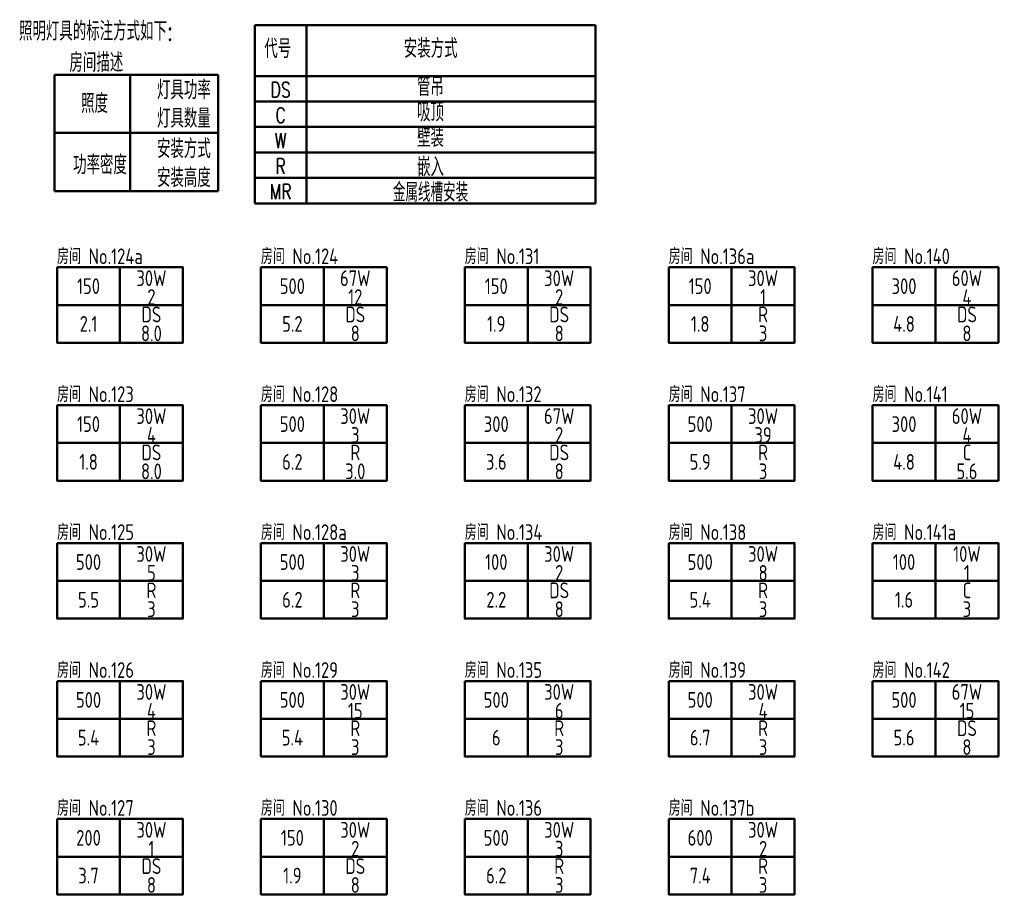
# Model space of a CAD drawing. Extents: x -621157 to 1764546, y -106808 to 741893.
# Drawn here: x -299515 to -283957, y 16659 to 30569 of the extents above; entities that cross this region are included whole.
import ezdxf
from ezdxf.enums import TextEntityAlignment as Align

# ---------------------------------------------------------------- set-up
doc = ezdxf.new("R2010")
doc.units = 0
doc.header["$LTSCALE"] = 1000
doc.header["$MEASUREMENT"] = 0
doc.layers.add('E-ANNO-TEXT', color=7, linetype='Continuous', lineweight=35)
doc.layers.add('LSE50-AB-E-221$0$E-ANNO-TEXT', color=7, linetype='Continuous', lineweight=35)
doc.styles.add('HZTXT', font='romans.shx', dxfattribs={"width": 0.8, "bigfont": 'hzdxc.shx'})
doc.styles.add('LSE50-AB-E-221$0$HZTXT', font='tssdeng.shx', dxfattribs={"bigfont": 'tssdchn.shx'})

msp = doc.modelspace()

# ---------------------------------------------------------------- linework, layer by layer
at = {"layer": 'E-ANNO-TEXT', "color": 3}
for p, q in [((-295774, 30481, 16800), (-295774, 27646, 16800)), ((-295774, 30481, 16800), (-290363, 30481, 16800)), ((-294956, 30481, 16800), (-294956, 27646, 16800)), ((-290363, 30481, 16800), (-290363, 27646, 16800)), ((-298958, 29692), (-298958, 27842)), ((-298958, 29692), (-296358, 29692)), ((-297758, 29692), (-297758, 27842)), ((-296358, 29692), (-296358, 27842)), ((-295774, 29671, 16800), (-290363, 29671, 16800)), ((-295774, 29266, 16800), (-290363, 29266, 16800)), ((-295774, 28861, 16800), (-290363, 28861, 16800)), ((-298958, 28767), (-296358, 28767)), ((-295774, 28456, 16800), (-290363, 28456, 16800)), ((-295774, 28051, 16800), (-290363, 28051, 16800)), ((-298958, 27842), (-296358, 27842)), ((-295774, 27646, 16800), (-290363, 27646, 16800))]:
    msp.add_line(p, q, dxfattribs=at)
at = {"layer": 'LSE50-AB-E-221$0$E-ANNO-TEXT'}
for p, q in [((-297919, 25430, 11779), (-297919, 26630, 11779)), ((-294679, 25430, 11779), (-294679, 26630, 11779)), ((-291438, 25430, 11779), (-291438, 26630, 11779)), ((-288197, 25430, 11779), (-288197, 26630, 11779)), ((-284957, 25430, 11779), (-284957, 26630, 11779)), ((-298919, 26030, 11779), (-296919, 26030, 11779)), ((-295679, 26030, 11779), (-293679, 26030, 11779)), ((-292438, 26030, 11779), (-290438, 26030, 11779)), ((-289197, 26030, 11779), (-287197, 26030, 11779)), ((-285957, 26030, 11779), (-283957, 26030, 11779)), ((-297919, 23237, 11779), (-297919, 24437, 11779)), ((-294679, 23237, 11779), (-294679, 24437, 11779)), ((-291438, 23237, 11779), (-291438, 24437, 11779)), ((-288197, 23237, 11779), (-288197, 24437, 11779)), ((-284957, 23237, 11779), (-284957, 24437, 11779)), ((-298919, 23837, 11779), (-296919, 23837, 11779)), ((-295679, 23837, 11779), (-293679, 23837, 11779)), ((-292438, 23837, 11779), (-290438, 23837, 11779)), ((-289197, 23837, 11779), (-287197, 23837, 11779)), ((-285957, 23837, 11779), (-283957, 23837, 11779)), ((-297919, 21044, 11779), (-297919, 22244, 11779)), ((-294679, 21044, 11779), (-294679, 22244, 11779)), ((-291438, 21044, 11779), (-291438, 22244, 11779)), ((-288197, 21044, 11779), (-288197, 22244, 11779)), ((-284957, 21044, 11779), (-284957, 22244, 11779)), ((-298919, 21644, 11779), (-296919, 21644, 11779)), ((-295679, 21644, 11779), (-293679, 21644, 11779)), ((-292438, 21644, 11779), (-290438, 21644, 11779)), ((-289197, 21644, 11779), (-287197, 21644, 11779)), ((-285957, 21644, 11779), (-283957, 21644, 11779)), ((-297919, 18852, 11779), (-297919, 20052, 11779)), ((-294679, 18852, 11779), (-294679, 20052, 11779)), ((-291438, 18852, 11779), (-291438, 20052, 11779)), ((-288197, 18852, 11779), (-288197, 20052, 11779)), ((-284957, 18852, 11779), (-284957, 20052, 11779)), ((-298919, 19452, 11779), (-296919, 19452, 11779)), ((-295679, 19452, 11779), (-293679, 19452, 11779)), ((-292438, 19452, 11779), (-290438, 19452, 11779)), ((-289197, 19452, 11779), (-287197, 19452, 11779)), ((-285957, 19452, 11779), (-283957, 19452, 11779)), ((-297919, 16659, 11779), (-297919, 17859, 11779)), ((-294679, 16659, 11779), (-294679, 17859, 11779)), ((-291438, 16659, 11779), (-291438, 17859, 11779)), ((-288197, 16659, 11779), (-288197, 17859, 11779)), ((-298919, 17259, 11779), (-296919, 17259, 11779)), ((-295679, 17259, 11779), (-293679, 17259, 11779)), ((-292438, 17259, 11779), (-290438, 17259, 11779)), ((-289197, 17259, 11779), (-287197, 17259, 11779))]:
    msp.add_line(p, q, dxfattribs=at)
at = {"layer": 'LSE50-AB-E-221$0$E-ANNO-TEXT', "elevation": 11779}
for points in [[(-298919, 26630), (-296919, 26630), (-296919, 25430), (-298919, 25430)], [(-295679, 26630), (-293679, 26630), (-293679, 25430), (-295679, 25430)], [(-292438, 26630), (-290438, 26630), (-290438, 25430), (-292438, 25430)], [(-289197, 26630), (-287197, 26630), (-287197, 25430), (-289197, 25430)], [(-285957, 26630), (-283957, 26630), (-283957, 25430), (-285957, 25430)], [(-298919, 24437), (-296919, 24437), (-296919, 23237), (-298919, 23237)], [(-295679, 24437), (-293679, 24437), (-293679, 23237), (-295679, 23237)], [(-292438, 24437), (-290438, 24437), (-290438, 23237), (-292438, 23237)], [(-289197, 24437), (-287197, 24437), (-287197, 23237), (-289197, 23237)], [(-285957, 24437), (-283957, 24437), (-283957, 23237), (-285957, 23237)], [(-298919, 22244), (-296919, 22244), (-296919, 21044), (-298919, 21044)], [(-295679, 22244), (-293679, 22244), (-293679, 21044), (-295679, 21044)], [(-292438, 22244), (-290438, 22244), (-290438, 21044), (-292438, 21044)], [(-289197, 22244), (-287197, 22244), (-287197, 21044), (-289197, 21044)], [(-285957, 22244), (-283957, 22244), (-283957, 21044), (-285957, 21044)], [(-298919, 20052), (-296919, 20052), (-296919, 18852), (-298919, 18852)], [(-295679, 20052), (-293679, 20052), (-293679, 18852), (-295679, 18852)], [(-292438, 20052), (-290438, 20052), (-290438, 18852), (-292438, 18852)], [(-289197, 20052), (-287197, 20052), (-287197, 18852), (-289197, 18852)], [(-285957, 20052), (-283957, 20052), (-283957, 18852), (-285957, 18852)], [(-298919, 17859), (-296919, 17859), (-296919, 16659), (-298919, 16659)], [(-295679, 17859), (-293679, 17859), (-293679, 16659), (-295679, 16659)], [(-292438, 17859), (-290438, 17859), (-290438, 16659), (-292438, 16659)], [(-289197, 17859), (-287197, 17859), (-287197, 16659), (-289197, 16659)]]:
    msp.add_lwpolyline(points, close=True, dxfattribs=at)

# ---------------------------------------------------------------- texts
at = {"layer": 'E-ANNO-TEXT', "color": 3, "style": 'HZTXT'}
for s, width, p in [('照明灯具的标注方式如下:', 0.75, (-299524, 30235, 16800)), ('代号', 0.75, (-295625, 29956, 16800)), ('安装方式', 0.75, (-293408, 29960, 16800)), ('管吊', 0.75, (-293197, 29353, 16800)), ('吸顶', 0.75, (-293197, 28948, 16800)), ('壁装', 0.75, (-293197, 28543, 16800)), ('嵌入', 0.75, (-293197, 28077, 16800)), ('金属线槽安装', 0.7, (-293582, 27672, 16800))]:
    msp.add_text(s, height=300, dxfattribs=dict(at, width=width)).set_placement(p)
at = {"layer": 'E-ANNO-TEXT', "color": 3, "style": 'HZTXT', "width": 0.75}
for s, p in [('房间描述', (-297867, 29736, 16800)), ('灯具功率', (-296476, 29301, 16800)), ('照度', (-298109, 29085, 16800)), ('灯具数量', (-296476, 28848, 16800)), ('安装方式', (-296476, 28366, 16800)), ('功率密度', (-297809, 28109, 16800)), ('安装高度', (-296476, 27905, 16800))]:
    msp.add_text(s, height=300, dxfattribs=at).set_placement(p, align=Align.RIGHT)
for s, p in [('DS', (-295365, 29453, 16800)), ('C', (-295365, 29048, 16800)), ('W', (-295365, 28643, 16800)), ('R', (-295365, 28238, 16800)), ('MR', (-295365, 27833, 16800))]:
    msp.add_text(s, height=240, dxfattribs=at).set_placement(p, align=Align.MIDDLE)
at = {"layer": 'LSE50-AB-E-221$0$E-ANNO-TEXT', "style": 'LSE50-AB-E-221$0$HZTXT', "width": 0.8}
for s, p in [('房间 No.124a', (-298919, 26680, 11779)), ('房间 No.124', (-295679, 26680, 11779)), ('房间 No.131', (-292438, 26680, 11779)), ('房间 No.136a', (-289197, 26680, 11779)), ('房间 No.140', (-285957, 26680, 11779)), ('房间 No.123', (-298919, 24487, 11779)), ('房间 No.128', (-295679, 24487, 11779)), ('房间 No.132', (-292438, 24487, 11779)), ('房间 No.137', (-289197, 24487, 11779)), ('房间 No.141', (-285957, 24487, 11779)), ('房间 No.125', (-298919, 22294, 11779)), ('房间 No.128a', (-295679, 22294, 11779)), ('房间 No.134', (-292438, 22294, 11779)), ('房间 No.138', (-289197, 22294, 11779)), ('房间 No.141a', (-285957, 22294, 11779)), ('房间 No.126', (-298919, 20102, 11779)), ('房间 No.129', (-295679, 20102, 11779)), ('房间 No.135', (-292438, 20102, 11779)), ('房间 No.139', (-289197, 20102, 11779)), ('房间 No.142', (-285957, 20102, 11779)), ('房间 No.127', (-298919, 17909, 11779)), ('房间 No.130', (-295679, 17909, 11779)), ('房间 No.136', (-292438, 17909, 11779)), ('房间 No.137b', (-289197, 17909, 11779))]:
    msp.add_text(s, height=250, dxfattribs=at).set_placement(p)
for s, p in [('150', (-298419, 26330, 11779)), ('30W', (-297419, 26457, 11779)), ('500', (-295179, 26330, 11779)), ('67W', (-294179, 26457, 11779)), ('150', (-291938, 26330, 11779)), ('30W', (-290938, 26457, 11779)), ('150', (-288697, 26330, 11779)), ('30W', (-287697, 26457, 11779)), ('300', (-285457, 26330, 11779)), ('60W', (-284457, 26457, 11779)), ('2', (-297419, 26157, 11779)), ('12', (-294179, 26157, 11779)), ('2', (-290938, 26157, 11779)), ('1', (-287697, 26157, 11779)), ('4', (-284457, 26157, 11779)), ('DS', (-297419, 25880, 11779)), ('DS', (-294179, 25880, 11779)), ('DS', (-290938, 25880, 11779)), ('R', (-287697, 25880, 11779)), ('DS', (-284457, 25880, 11779)), ('2.1', (-298419, 25730, 11779)), ('5.2', (-295179, 25730, 11779)), ('1.9', (-291938, 25730, 11779)), ('1.8', (-288697, 25730, 11779)), ('4.8', (-285457, 25730, 11779)), ('8.0', (-297419, 25580, 11779)), ('8', (-294179, 25580, 11779)), ('8', (-290938, 25580, 11779)), ('3', (-287697, 25580, 11779)), ('8', (-284457, 25580, 11779)), ('30W', (-297419, 24264, 11779)), ('30W', (-294179, 24264, 11779)), ('67W', (-290938, 24264, 11779)), ('30W', (-287697, 24264, 11779)), ('60W', (-284457, 24264, 11779)), ('150', (-298419, 24137, 11779)), ('500', (-295179, 24137, 11779)), ('300', (-291938, 24137, 11779)), ('500', (-288697, 24137, 11779)), ('300', (-285457, 24137, 11779)), ('4', (-297419, 23964, 11779)), ('3', (-294179, 23964, 11779)), ('2', (-290938, 23964, 11779)), ('39', (-287697, 23964, 11779)), ('4', (-284457, 23964, 11779)), ('DS', (-297419, 23687, 11779)), ('R', (-294179, 23687, 11779)), ('DS', (-290938, 23687, 11779)), ('R', (-287697, 23687, 11779)), ('C', (-284457, 23687, 11779)), ('1.8', (-298419, 23537, 11779)), ('6.2', (-295179, 23537, 11779)), ('3.6', (-291938, 23537, 11779)), ('5.9', (-288697, 23537, 11779)), ('4.8', (-285457, 23537, 11779)), ('8.0', (-297419, 23387, 11779)), ('3.0', (-294179, 23387, 11779)), ('8', (-290938, 23387, 11779)), ('3', (-287697, 23387, 11779)), ('5.6', (-284457, 23387, 11779)), ('30W', (-297419, 22072, 11779)), ('30W', (-294179, 22072, 11779)), ('30W', (-290938, 22072, 11779)), ('30W', (-287697, 22072, 11779)), ('10W', (-284457, 22072, 11779)), ('500', (-298419, 21944, 11779)), ('500', (-295179, 21944, 11779)), ('100', (-291938, 21944, 11779)), ('500', (-288697, 21944, 11779)), ('100', (-285457, 21944, 11779)), ('5', (-297419, 21772, 11779)), ('3', (-294179, 21772, 11779)), ('2', (-290938, 21772, 11779)), ('8', (-287697, 21772, 11779)), ('1', (-284457, 21772, 11779)), ('R', (-297419, 21494, 11779)), ('R', (-294179, 21494, 11779)), ('DS', (-290938, 21494, 11779)), ('R', (-287697, 21494, 11779)), ('C', (-284457, 21494, 11779)), ('5.5', (-298419, 21344, 11779)), ('3', (-297419, 21194, 11779)), ('6.2', (-295179, 21344, 11779)), ('3', (-294179, 21194, 11779)), ('2.2', (-291938, 21344, 11779)), ('8', (-290938, 21194, 11779)), ('5.4', (-288697, 21344, 11779)), ('3', (-287697, 21194, 11779)), ('1.6', (-285457, 21344, 11779)), ('3', (-284457, 21194, 11779)), ('30W', (-297419, 19879, 11779)), ('30W', (-294179, 19879, 11779)), ('30W', (-290938, 19879, 11779)), ('30W', (-287697, 19879, 11779)), ('67W', (-284457, 19879, 11779)), ('500', (-298419, 19752, 11779)), ('500', (-295179, 19752, 11779)), ('500', (-291938, 19752, 11779)), ('500', (-288697, 19752, 11779)), ('500', (-285457, 19752, 11779)), ('4', (-297419, 19579, 11779)), ('15', (-294179, 19579, 11779)), ('6', (-290938, 19579, 11779)), ('4', (-287697, 19579, 11779)), ('15', (-284457, 19579, 11779)), ('R', (-297419, 19302, 11779)), ('R', (-294179, 19302, 11779)), ('R', (-290938, 19302, 11779)), ('R', (-287697, 19302, 11779)), ('DS', (-284457, 19302, 11779)), ('5.4', (-298419, 19152, 11779)), ('5.4', (-295179, 19152, 11779)), ('6', (-291938, 19152, 11779)), ('6.7', (-288697, 19152, 11779)), ('5.6', (-285457, 19152, 11779)), ('3', (-297419, 19002, 11779)), ('3', (-294179, 19002, 11779)), ('3', (-290938, 19002, 11779)), ('3', (-287697, 19002, 11779)), ('8', (-284457, 19002, 11779)), ('30W', (-297419, 17686, 11779)), ('30W', (-294179, 17686, 11779)), ('30W', (-290938, 17686, 11779)), ('30W', (-287697, 17686, 11779)), ('200', (-298419, 17559, 11779)), ('150', (-295179, 17559, 11779)), ('500', (-291938, 17559, 11779)), ('600', (-288697, 17559, 11779)), ('1', (-297419, 17386, 11779)), ('2', (-294179, 17386, 11779)), ('3', (-290938, 17386, 11779)), ('2', (-287697, 17386, 11779)), ('DS', (-297419, 17109, 11779)), ('DS', (-294179, 17109, 11779)), ('R', (-290938, 17109, 11779)), ('R', (-287697, 17109, 11779)), ('3.7', (-298419, 16959, 11779)), ('1.9', (-295179, 16959, 11779)), ('6.2', (-291938, 16959, 11779)), ('7.4', (-288697, 16959, 11779)), ('8', (-297419, 16809, 11779)), ('8', (-294179, 16809, 11779)), ('3', (-290938, 16809, 11779)), ('3', (-287697, 16809, 11779))]:
    msp.add_text(s, height=250, dxfattribs=at).set_placement(p, align=Align.MIDDLE)

doc.saveas('drawing.dxf')
